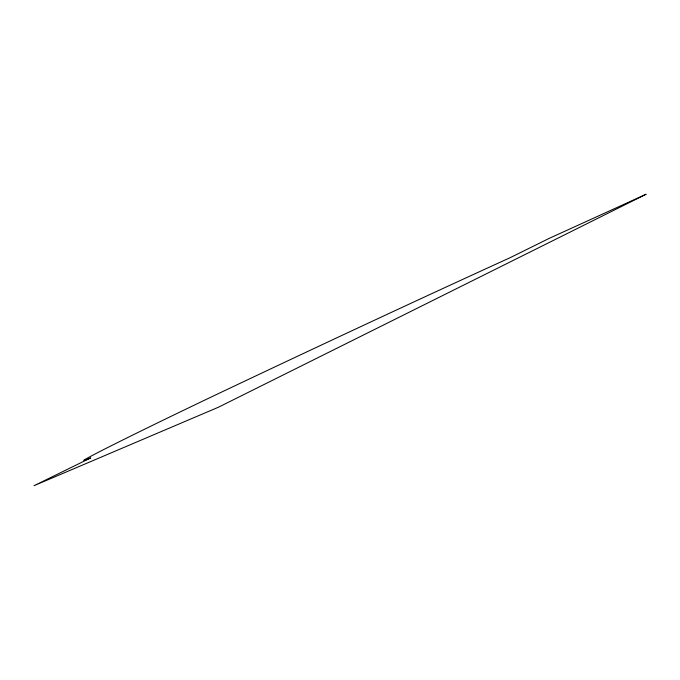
<?xml version="1.0" encoding="UTF-8"?>
<svg xmlns="http://www.w3.org/2000/svg" width="680" height="680" viewBox="0 0 680 680"><rect width="100%" height="100%" fill="white"/><g stroke="black" fill="none" stroke-linecap="round" stroke-linejoin="round"><path stroke-width="1.02" d="M646 194.293L218.493 407.201L34 485.707L90.721 457.912A130.662 2.142 -25.6 0 1 215.228 395.114A1198.44 38.097 -26.2 0 1 510.102 257.703L549.108 238.417L646 194.293"/></g></svg>
